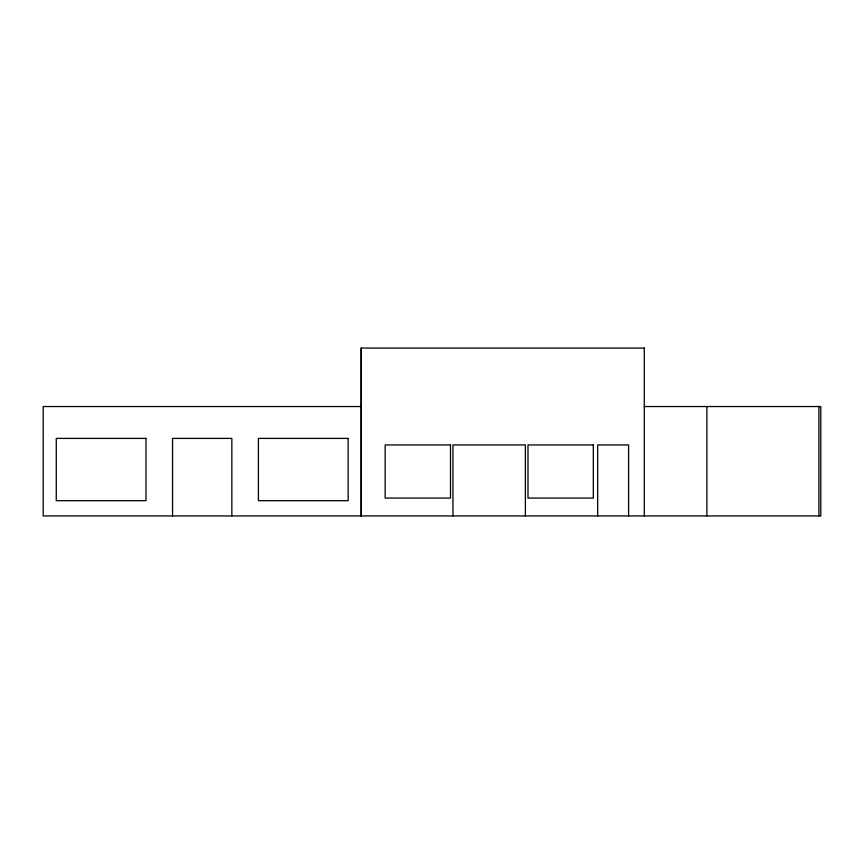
<?xml version="1.0" encoding="UTF-8"?>
<svg xmlns="http://www.w3.org/2000/svg" width="864" height="864" viewBox="0 0 864 864"><rect width="100%" height="100%" fill="white"/><g stroke="black" fill="none" stroke-linecap="round" stroke-linejoin="round"><path stroke-width="1.3" d="M644.306 348.073L361.195 348.073L361.195 515.927M361.217 406.534L43.2 406.534L43.2 515.927L820.8 515.927L820.8 406.534L644.285 406.534M818.888 406.534L818.888 515.927M706.882 406.534L706.882 515.927M644.285 348.073L644.285 515.927M628.603 515.927L628.603 444.938L597.672 444.938L597.672 515.927M525.388 515.927L525.388 444.938L452.941 444.938L452.941 515.927M361.217 348.073L361.217 515.927M231.844 515.927L231.844 438.404L172.541 438.404L172.541 515.927M145.984 438.404L56.268 438.404L56.268 500.688L145.984 500.688L145.984 438.404M348.127 438.404L258.412 438.404L258.412 500.688L348.127 500.688L348.127 438.404M450.479 444.938L385.16 444.938L385.16 498.074L450.479 498.074L450.479 444.938M593.33 444.938L528.001 444.938L528.001 498.074L593.33 498.074L593.33 444.938"/></g></svg>
